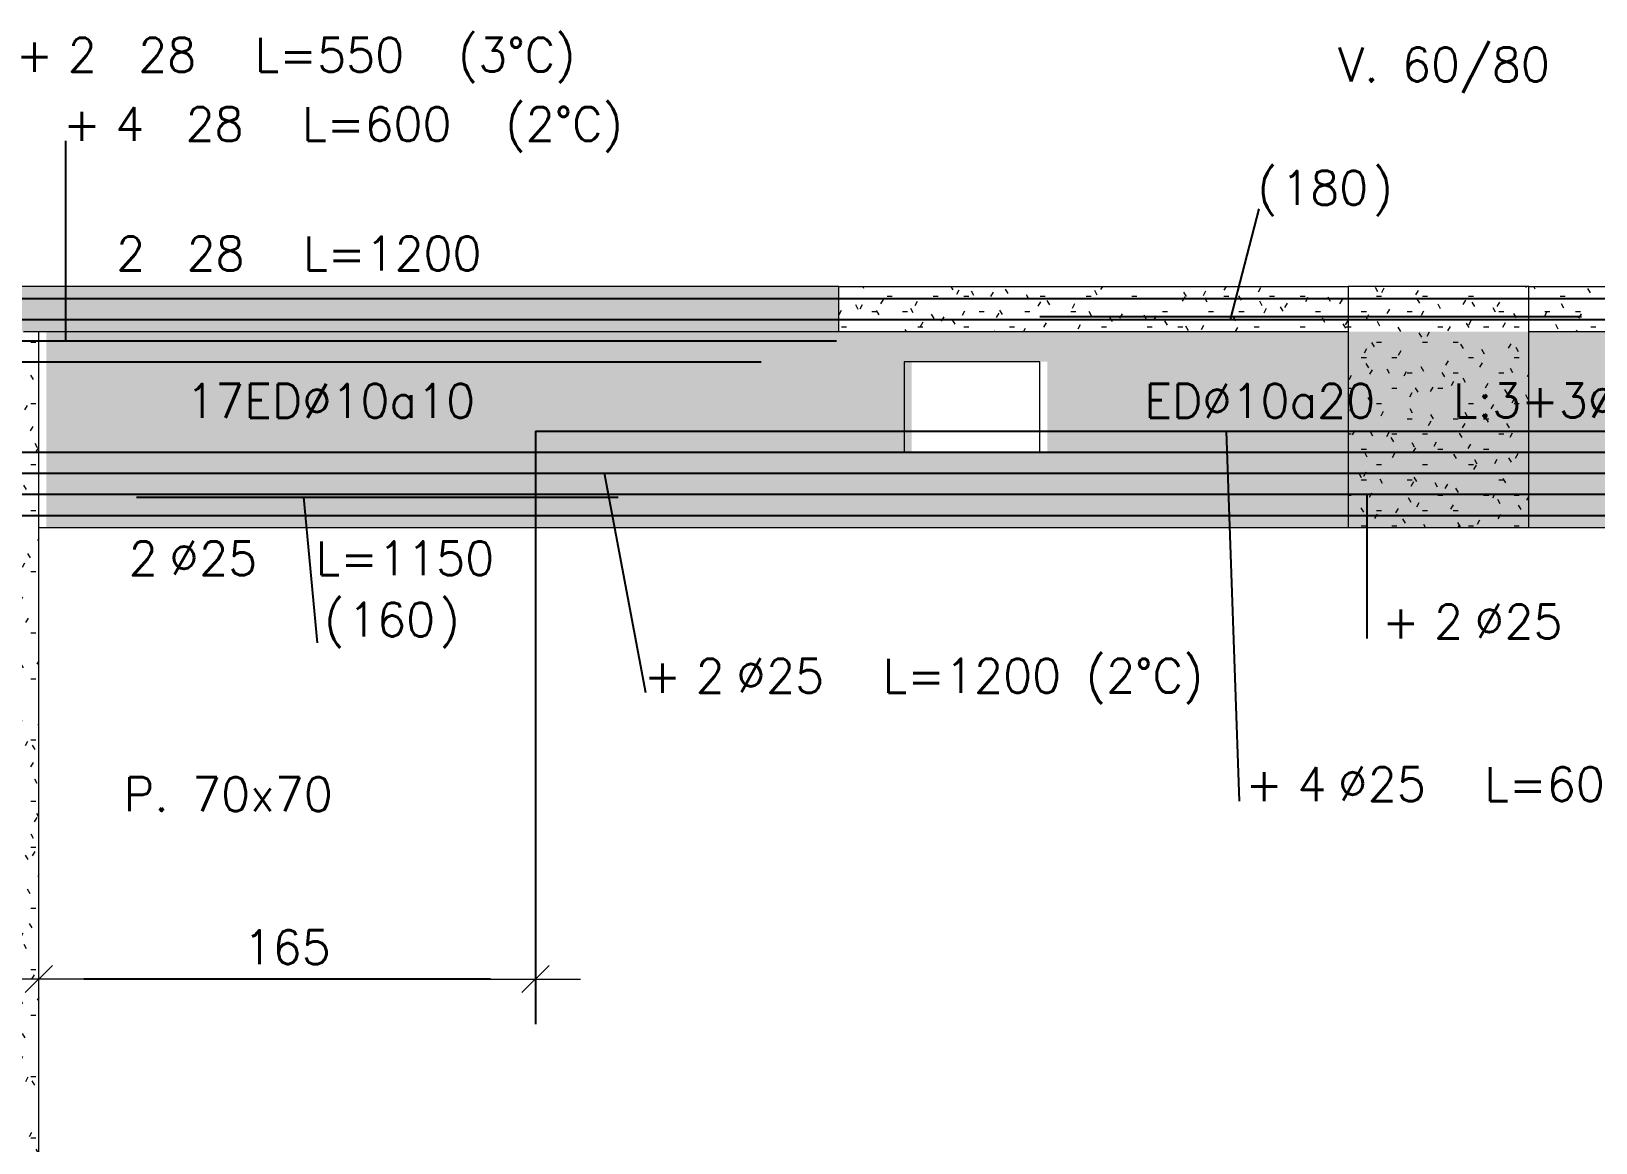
# Model space of a CAD drawing. Extents: x -3544 to 11711, y -11366 to 8565.
# Drawn here: x 2419 to 2939, y 3136 to 3505 of the extents above; entities that cross this region are included whole.
import ezdxf
from ezdxf.enums import TextEntityAlignment as Align

# ---------------------------------------------------------------- set-up
doc = ezdxf.new("R2010")
doc.units = 0
doc.header["$LTSCALE"] = 30
doc.header["$MEASUREMENT"] = 0
doc.linetypes.add('EJE2$0$RLE-PROYECCION', pattern=[0.71438, 0.47625, -0.23813])
doc.layers.get('0').update_dxf_attribs({"linetype": 'CONTINUOUS'})
doc.layers.add('EJE2$0$RLA-ACHURADO', color=30, linetype='EJE2$0$RLE-PROYECCION', lineweight=15, transparency=0.7)
for name, color, linetype, lineweight in [('EJE2$0$RLA-CONTORNO', 30, 'CONTINUOUS', 15), ('EJE2$0$RLA-COTAS', 7, 'CONTINUOUS', 9), ('EJE2$0$RLA-TEXTOS-1', 9, 'CONTINUOUS', 9)]:
    doc.layers.add(name, color=color, linetype=linetype, lineweight=lineweight)
doc.layers.add('EJE2$0$RLA-FE', color=7, linetype='CONTINUOUS')
doc.layers.add('EJE2$0$RLA-TEXTOS-FE', color=9, linetype='CONTINUOUS')
doc.styles.add('EJE2$0$RomanS', font='romans.shx', dxfattribs={"height": 11.25})
doc.dimstyles.new('EJE2$0$ING-50', dxfattribs={"dimscale": 50, "dimtxt": 0.27, "dimasz": 0.3, "dimexe": 0, "dimexo": 0, "dimgap": 0.1, "dimtad": 1, "dimdec": 1, "dimzin": 12, "dimdsep": 46, "dimtxsty": 'EJE2$0$RomanS', "dimblk": 'EJE2$0$TICK1', "dimblk1": 'EJE2$0$TICK1', "dimblk2": 'EJE2$0$TICK1', "dimcen": 0.09, "dimclrd": 2, "dimclre": 1, "dimclrt": 3, "dimadec": 0, "dimazin": 0, "dimtfac": 1, "dimtdec": 0, "dimtix": 1, "dimtmove": 2, "dimatfit": 3, "dimldrblk": 'EJE2$0$TICK1', "dimfxl": 0, "dimfxlon": 1, "dimtolj": 1, "dimtzin": 0, "dimarcsym": 0})
pattern_1 = [(0, (-1898.762, -1266.802), (20.32, 5.08), [1.676, -13.564, 1.676, -13.564, -81.28]), (0, (-1898.762, -1266.802), (20.32, 5.08), [-30.48, 1.676, -28.804, 1.676, -13.564, -35.56]), (0, (-1898.762, -1266.802), (20.32, 5.08), [-76.2, 1.676, -8.484, 1.676, -23.724]), (120, (-1891.142, -1264.262), (-14.559409, 15.057636), [1.676, -13.564, 1.676, -13.564, -81.28]), (120, (-1891.142, -1264.262), (-14.559409, 15.057636), [-30.48, 1.676, -28.804, 1.676, -13.564, -35.56]), (120, (-1891.142, -1264.262), (-14.559409, 15.057636), [-76.2, 1.676, -8.484, 1.676, -23.724]), (240, (-1888.602, -1254.102), (-5.760591, -20.137636), [1.676, -13.564, 1.676, -13.564, -81.28]), (240, (-1888.602, -1254.102), (-5.760591, -20.137636), [-30.48, 1.676, -28.804, 1.676, -13.564, -35.56]), (240, (-1888.602, -1254.102), (-5.760591, -20.137636), [-76.2, 1.676, -8.484, 1.676, -23.724])]

# ---------------------------------------------------------------- blocks, each defined once
blk = doc.blocks.new('*U38')
at = {"layer": 'EJE2$0$RLA-FE'}
blk.add_line((0, 0), (1118.21, 0), dxfattribs=at)
at = {"layer": 'EJE2$0$RLA-FE', "color": 3, "style": 'EJE2$0$RomanS', "flags": 8}
for tag, p in [('F=', (508.44, 9.32)), ('NUM', (522.85, 9.32))]:
    blk.add_attdef(tag, text='', height=11.25, dxfattribs=at).set_placement(p, align=Align.RIGHT)
at = {"layer": 'EJE2$0$RLA-FE', "color": 3, "style": 'EJE2$0$RomanS'}
for tag, p, flags in [('PHI', (526.74, 9.54), 14), ('DIAM', (536.6, 9.32), 12), ('MINUS', (558.62, 9.32), 13), ('MARK', (572.01, 9.32), 13), ('TEXTO_FE1', (575.31, 9.32), 8), ('TEXTO_FE2', (642.83, 9.34), 8), ('TIPO', (598.8, -75.78), 13), ('NVECES', (584.93, -94.72), 13), ('NUMFE', (588.86, -114.48), 13), ('CAPA', (597.06, -133.6), 13), ('DESPLAZA', (278.34, -151.59), 13), ('ESPACIO', (284.39, -169.95), 13), ('CANT', (298.23, -188.75), 13)]:
    blk.add_attdef(tag, p, '', height=11.25, dxfattribs=dict(at, flags=flags))
blk = doc.blocks.new('*U278')
at = {"layer": 'EJE2$0$RLA-FE'}
for p, q in [((0, 0), (1118.21, 0)), ((1118.21, 0), (1168.21, 0)), ((1168.21, 0), (1200, 0)), ((1200, 0), (1200, 0))]:
    blk.add_line(p, q, dxfattribs=at)
at = {"layer": 'EJE2$0$RLA-FE', "color": 3, "style": 'EJE2$0$RomanS', "flags": 8}
for tag, p in [('F=', (467.82, 36.32)), ('NUM', (482.23, 36.32))]:
    blk.add_attdef(tag, text='', height=11.25, dxfattribs=at).set_placement(p, align=Align.RIGHT)
at = {"layer": 'EJE2$0$RLA-FE', "color": 3, "style": 'EJE2$0$RomanS'}
for tag, p, flags in [('PHI', (486.12, 36.54), 14), ('DIAM', (495.98, 36.32), 12), ('MINUS', (518, 36.32), 13), ('MARK', (531.39, 36.32), 13), ('TEXTO_FE1', (534.69, 36.32), 8), ('TEXTO_FE2', (602.21, 36.34), 8), ('TIPO', (598.8, -75.78), 13), ('NVECES', (584.93, -94.72), 13), ('NUMFE', (588.86, -114.48), 13), ('CAPA', (597.06, -133.6), 13), ('DESPLAZA', (278.34, -151.59), 13), ('ESPACIO', (284.39, -169.95), 13), ('CANT', (298.23, -188.75), 13)]:
    blk.add_attdef(tag, p, '', height=11.25, dxfattribs=dict(at, flags=flags))
blk = doc.blocks.new('*U275')
at = {"layer": 'EJE2$0$RLA-FE'}
for q in [(0, 0), (1068.21, 0)]:
    blk.add_line((0, 0), q, dxfattribs=at)
at = {"layer": 'EJE2$0$RLA-FE', "color": 3, "style": 'EJE2$0$RomanS', "flags": 8}
for tag, p in [('F=', (443.79, 36.32)), ('NUM', (458.2, 36.32))]:
    blk.add_attdef(tag, text='', height=11.25, dxfattribs=at).set_placement(p, align=Align.RIGHT)
at = {"layer": 'EJE2$0$RLA-FE', "color": 3, "style": 'EJE2$0$RomanS'}
for tag, p, flags in [('PHI', (462.09, 36.54), 14), ('DIAM', (471.95, 36.32), 12), ('MINUS', (493.97, 36.32), 13), ('MARK', (507.36, 36.32), 13), ('TEXTO_FE1', (510.66, 36.32), 8), ('TEXTO_FE2', (578.18, 36.34), 8), ('TIPO', (573.8, -75.78), 13), ('NVECES', (559.93, -94.72), 13), ('NUMFE', (563.86, -114.48), 13), ('CAPA', (572.06, -133.6), 13), ('DESPLAZA', (278.34, -151.59), 13), ('ESPACIO', (284.39, -169.95), 13), ('CANT', (298.23, -188.75), 13)]:
    blk.add_attdef(tag, p, '', height=11.25, dxfattribs=dict(at, flags=flags))
blk = doc.blocks.new('*U42')
at = {"layer": 'EJE2$0$RLA-FE', "color": 6}
blk.add_line((0, 1), (180, 1), dxfattribs=at)
at = {"layer": 'EJE2$0$RLA-FE', "color": 3, "style": 'EJE2$0$RomanS', "flags": 8}
for tag, p in [('(', (75.66, 38.14)), ('EMP', (94.68, 38.14)), (')', (113.99, 38.14))]:
    blk.add_attdef(tag, text='', height=11.25, dxfattribs=at).set_placement(p, align=Align.CENTER)
blk = doc.blocks.new('*U279')
at = {"layer": 'EJE2$0$RLA-FE'}
for p, q in [((0, 0), (518.21, 0)), ((518.21, 0), (568.21, 0)), ((568.21, 0), (600, 0)), ((600, 0), (600, 0))]:
    blk.add_line(p, q, dxfattribs=at)
at = {"layer": 'EJE2$0$RLA-FE', "color": 3, "style": 'EJE2$0$RomanS', "flags": 8}
for tag, p in [('F=', (355.61, 66.32)), ('NUM', (370.02, 66.32))]:
    blk.add_attdef(tag, text='', height=11.25, dxfattribs=at).set_placement(p, align=Align.RIGHT)
at = {"layer": 'EJE2$0$RLA-FE', "color": 3, "style": 'EJE2$0$RomanS'}
for tag, p, flags in [('PHI', (373.91, 66.54), 14), ('DIAM', (383.77, 66.32), 12), ('MINUS', (405.79, 66.32), 13), ('MARK', (419.18, 66.32), 13), ('TEXTO_FE1', (422.48, 66.32), 8), ('TEXTO_FE2', (490, 66.34), 8), ('TIPO', (298.8, -75.78), 13), ('NVECES', (284.93, -94.72), 13), ('NUMFE', (288.86, -114.48), 13), ('CAPA', (297.06, -133.6), 13), ('DESPLAZA', (278.34, -151.59), 13), ('ESPACIO', (284.39, -169.95), 13), ('CANT', (298.23, -188.75), 13)]:
    blk.add_attdef(tag, p, '', height=11.25, dxfattribs=dict(at, flags=flags))
blk = doc.blocks.new('*U280')
at = {"layer": 'EJE2$0$RLA-FE'}
for p, q in [((0, 0), (468.21, 0)), ((468.21, 0), (518.21, 0)), ((518.21, 0), (550, 0)), ((550, 0), (550, 0))]:
    blk.add_line(p, q, dxfattribs=at)
at = {"layer": 'EJE2$0$RLA-FE', "color": 3, "style": 'EJE2$0$RomanS', "flags": 8}
for tag, p in [('F=', (314.85, 96.32)), ('NUM', (329.26, 96.32))]:
    blk.add_attdef(tag, text='', height=11.25, dxfattribs=at).set_placement(p, align=Align.RIGHT)
at = {"layer": 'EJE2$0$RLA-FE', "color": 3, "style": 'EJE2$0$RomanS'}
for tag, p, flags in [('PHI', (333.16, 96.54), 14), ('DIAM', (343.01, 96.32), 12), ('MINUS', (365.03, 96.32), 13), ('MARK', (378.43, 96.32), 13), ('TEXTO_FE1', (381.73, 96.32), 8), ('TEXTO_FE2', (449.25, 96.34), 8), ('TIPO', (273.8, -75.78), 13), ('NVECES', (259.93, -94.72), 13), ('NUMFE', (263.86, -114.48), 13), ('CAPA', (272.06, -133.6), 13), ('DESPLAZA', (278.34, -151.59), 13), ('ESPACIO', (284.39, -169.95), 13), ('CANT', (298.23, -188.75), 13)]:
    blk.add_attdef(tag, p, '', height=11.25, dxfattribs=dict(at, flags=flags))
blk = doc.blocks.new('*U272')
at = {"layer": 'EJE2$0$RLA-FE'}
blk.add_line((0, 0), (1068.21, 0), dxfattribs=at)
at = {"layer": 'EJE2$0$RLA-FE', "color": 3, "style": 'EJE2$0$RomanS', "flags": 8}
for tag, p in [('F=', (382.62, -19.89)), ('NUM', (397.03, -19.89))]:
    blk.add_attdef(tag, text='', height=11.25, dxfattribs=at).set_placement(p, align=Align.RIGHT)
at = {"layer": 'EJE2$0$RLA-FE', "color": 3, "style": 'EJE2$0$RomanS'}
for tag, p, flags in [('PHI', (400.93, -19.68), 12), ('DIAM', (410.78, -19.89), 12), ('MINUS', (432.8, -19.89), 13), ('MARK', (446.19, -19.89), 13), ('TEXTO_FE1', (449.49, -19.89), 8), ('TEXTO_FE2', (517.02, -19.88), 8), ('TIPO', (573.8, -57.92), 13), ('NVECES', (559.93, -76.86), 13), ('NUMFE', (563.86, -96.62), 13), ('CAPA', (572.06, -115.74), 13), ('DESPLAZA', (277.18, -134.17), 13), ('ESPACIO', (283.22, -152.53), 13), ('CANT', (297.06, -171.33), 13)]:
    blk.add_attdef(tag, p, '', height=11.25, dxfattribs=dict(at, flags=flags))
blk = doc.blocks.new('*U60')
at = {"layer": 'EJE2$0$RLA-FE'}
for p, q in [((0, 0), (1068.21, 0)), ((1068.21, 0), (1118.21, 0)), ((1118.21, 0), (1150, 0)), ((1150, 0), (1150, 0))]:
    blk.add_line(p, q, dxfattribs=at)
at = {"layer": 'EJE2$0$RLA-FE', "color": 3, "style": 'EJE2$0$RomanS', "flags": 8}
for tag, p in [('F=', (483.44, -47.89)), ('NUM', (497.85, -47.89))]:
    blk.add_attdef(tag, text='', height=11.25, dxfattribs=at).set_placement(p, align=Align.RIGHT)
at = {"layer": 'EJE2$0$RLA-FE', "color": 3, "style": 'EJE2$0$RomanS'}
for tag, p, flags in [('PHI', (501.74, -47.68), 12), ('DIAM', (511.6, -47.89), 12), ('MINUS', (533.62, -47.89), 13), ('MARK', (547.01, -47.89), 13), ('TEXTO_FE1', (550.31, -47.89), 8), ('TEXTO_FE2', (617.83, -47.88), 8), ('TIPO', (573.8, -57.92), 13), ('NVECES', (559.93, -76.86), 13), ('NUMFE', (563.86, -96.62), 13), ('CAPA', (572.06, -115.74), 13), ('DESPLAZA', (277.18, -134.17), 13), ('ESPACIO', (283.22, -152.53), 13), ('CANT', (297.06, -171.33), 13)]:
    blk.add_attdef(tag, p, '', height=11.25, dxfattribs=dict(at, flags=flags))
blk = doc.blocks.new('*U274')
at = {"layer": 'EJE2$0$RLA-FE'}
for q in [(0, 0), (1068.21, 0)]:
    blk.add_line((0, 0), q, dxfattribs=at)
at = {"layer": 'EJE2$0$RLA-FE', "color": 3, "style": 'EJE2$0$RomanS', "flags": 8}
for tag, p in [('F=', (426.24, -47.89)), ('NUM', (440.65, -47.89))]:
    blk.add_attdef(tag, text='', height=11.25, dxfattribs=at).set_placement(p, align=Align.RIGHT)
at = {"layer": 'EJE2$0$RLA-FE', "color": 3, "style": 'EJE2$0$RomanS'}
for tag, p, flags in [('PHI', (444.55, -47.68), 12), ('DIAM', (454.4, -47.89), 12), ('MINUS', (476.42, -47.89), 13), ('MARK', (489.81, -47.89), 13), ('TEXTO_FE1', (493.11, -47.89), 8), ('TEXTO_FE2', (560.64, -47.88), 8), ('TIPO', (573.8, -57.92), 13), ('NVECES', (559.93, -76.86), 13), ('NUMFE', (563.86, -96.62), 13), ('CAPA', (572.06, -115.74), 13), ('DESPLAZA', (277.18, -134.17), 13), ('ESPACIO', (283.22, -152.53), 13), ('CANT', (297.06, -171.33), 13)]:
    blk.add_attdef(tag, p, '', height=11.25, dxfattribs=dict(at, flags=flags))
blk = doc.blocks.new('*U62')
at = {"layer": 'EJE2$0$RLA-FE', "color": 6}
blk.add_line((0, -1), (160, -1), dxfattribs=at)
at = {"layer": 'EJE2$0$RLA-FE', "color": 3, "style": 'EJE2$0$RomanS', "flags": 8}
for tag, p in [('(', (65.66, -47.26)), ('EMP', (84.68, -47.26)), (')', (103.99, -47.26))]:
    blk.add_attdef(tag, text='', height=11.25, dxfattribs=at).set_placement(p, align=Align.CENTER)
blk = doc.blocks.new('*U70')
at = {"layer": 'EJE2$0$RLA-FE'}
blk.add_line((0, 0), (1118.21, 0), dxfattribs=at)
at = {"layer": 'EJE2$0$RLA-FE', "color": 3, "style": 'EJE2$0$RomanS'}
for tag, p, flags in [('TIPO', (598.8, -57.92), 13), ('PHI', (526.74, -72.68), 12), ('DIAM', (536.6, -72.89), 12), ('MINUS', (558.62, -72.89), 13), ('MARK', (572.01, -72.89), 13), ('TEXTO_FE1', (575.31, -72.89), 8), ('TEXTO_FE2', (642.83, -72.88), 8), ('NVECES', (584.93, -76.86), 13), ('NUMFE', (588.86, -96.62), 13), ('CAPA', (597.06, -115.74), 13), ('DESPLAZA', (277.18, -134.17), 13), ('ESPACIO', (283.22, -152.53), 13), ('CANT', (297.06, -171.33), 13)]:
    blk.add_attdef(tag, p, '', height=11.25, dxfattribs=dict(at, flags=flags))
at = {"layer": 'EJE2$0$RLA-FE', "color": 3, "style": 'EJE2$0$RomanS', "flags": 8}
for tag, p in [('F=', (508.44, -72.89)), ('NUM', (522.85, -72.89))]:
    blk.add_attdef(tag, text='', height=11.25, dxfattribs=at).set_placement(p, align=Align.RIGHT)
blk = doc.blocks.new('*U271')
at = {"layer": 'EJE2$0$RLA-FE'}
for p, q in [((0, 0), (1118.21, 0)), ((1118.21, 0), (1168.21, 0)), ((1168.21, 0), (1200, 0)), ((1200, 0), (1200, 0))]:
    blk.add_line(p, q, dxfattribs=at)
at = {"layer": 'EJE2$0$RLA-FE', "color": 3, "style": 'EJE2$0$RomanS'}
for tag, p, flags in [('TIPO', (598.8, -57.92), 13), ('NVECES', (584.93, -76.86), 13), ('PHI', (492.18, -97.68), 12), ('DIAM', (502.04, -97.89), 12), ('MINUS', (524.05, -97.89), 13), ('MARK', (537.45, -97.89), 13), ('TEXTO_FE1', (540.75, -97.89), 8), ('NUMFE', (588.86, -96.62), 13), ('TEXTO_FE2', (608.27, -97.88), 8), ('CAPA', (597.06, -115.74), 13), ('DESPLAZA', (277.18, -134.17), 13), ('ESPACIO', (283.22, -152.53), 13), ('CANT', (297.06, -171.33), 13)]:
    blk.add_attdef(tag, p, '', height=11.25, dxfattribs=dict(at, flags=flags))
at = {"layer": 'EJE2$0$RLA-FE', "color": 3, "style": 'EJE2$0$RomanS', "flags": 8}
for tag, p in [('F=', (473.88, -97.89)), ('NUM', (488.28, -97.89))]:
    blk.add_attdef(tag, text='', height=11.25, dxfattribs=at).set_placement(p, align=Align.RIGHT)
blk = doc.blocks.new('*U76')
at = {"layer": 'EJE2$0$RLA-FE'}
for q in [(0, 0), (1068.21, 0)]:
    blk.add_line((0, 0), q, dxfattribs=at)
at = {"layer": 'EJE2$0$RLA-FE', "color": 3, "style": 'EJE2$0$RomanS'}
for tag, p, flags in [('TIPO', (573.8, -57.92), 13), ('NVECES', (559.93, -76.86), 13), ('PHI', (501.74, -97.68), 12), ('DIAM', (511.6, -97.89), 12), ('MINUS', (533.62, -97.89), 13), ('MARK', (547.01, -97.89), 13), ('TEXTO_FE1', (550.31, -97.89), 8), ('NUMFE', (563.86, -96.62), 13), ('TEXTO_FE2', (617.83, -97.88), 8), ('CAPA', (572.06, -115.74), 13), ('DESPLAZA', (277.18, -134.17), 13), ('ESPACIO', (283.22, -152.53), 13), ('CANT', (297.06, -171.33), 13)]:
    blk.add_attdef(tag, p, '', height=11.25, dxfattribs=dict(at, flags=flags))
at = {"layer": 'EJE2$0$RLA-FE', "color": 3, "style": 'EJE2$0$RomanS', "flags": 8}
for tag, p in [('F=', (483.44, -97.89)), ('NUM', (497.85, -97.89))]:
    blk.add_attdef(tag, text='', height=11.25, dxfattribs=at).set_placement(p, align=Align.RIGHT)
blk = doc.blocks.new('*U273')
at = {"layer": 'EJE2$0$RLA-FE'}
for q in [(0, 0), (518.21, 0)]:
    blk.add_line((0, 0), q, dxfattribs=at)
at = {"layer": 'EJE2$0$RLA-FE', "color": 3, "style": 'EJE2$0$RomanS'}
for tag, p, flags in [('TIPO', (298.8, -57.92), 13), ('NVECES', (284.93, -76.86), 13), ('NUMFE', (288.86, -96.62), 13), ('CAPA', (297.06, -115.74), 13), ('PHI', (266.62, -122.68), 12), ('DIAM', (276.48, -122.89), 12), ('MINUS', (298.5, -122.89), 13), ('MARK', (311.89, -122.89), 13), ('TEXTO_FE1', (315.19, -122.89), 8), ('TEXTO_FE2', (382.71, -122.88), 8), ('DESPLAZA', (277.18, -134.17), 13), ('ESPACIO', (283.22, -152.53), 13), ('CANT', (297.06, -171.33), 13)]:
    blk.add_attdef(tag, p, '', height=11.25, dxfattribs=dict(at, flags=flags))
at = {"layer": 'EJE2$0$RLA-FE', "color": 3, "style": 'EJE2$0$RomanS', "flags": 8}
for tag, p in [('F=', (248.32, -122.89)), ('NUM', (262.73, -122.89))]:
    blk.add_attdef(tag, text='', height=11.25, dxfattribs=at).set_placement(p, align=Align.RIGHT)
blk = doc.blocks.new('EJE2$0$TICK1')
for points in [[(-1, 0), (1, 0)], [(-0.3, -0.3), (0.3, 0.3)]]:
    blk.add_lwpolyline(points)
blk = doc.blocks.new('*D144')
at = {"layer": 'EJE2$0$RLA-COTAS', "color": 2, "lineweight": -2, "transparency": 16777216}
blk.add_line((-209.52, 958), (-344.52, 958), dxfattribs=at)
at = {"layer": 'EJE2$0$RLA-COTAS', "color": 2, "lineweight": -2, "transparency": 16777216, "xscale": 15, "yscale": 15, "zscale": 15, "rotation": 180}
blk.add_blockref('EJE2$0$TICK1', (-359.52, 958), dxfattribs=at)
at = {"layer": 'EJE2$0$RLA-COTAS', "color": 2, "lineweight": -2, "transparency": 16777216, "xscale": 15, "yscale": 15, "zscale": 15}
blk.add_blockref('EJE2$0$TICK1', (-194.52, 958), dxfattribs=at)
at = {"layer": 'EJE2$0$RLA-COTAS', "color": 3, "transparency": 16777216, "insert": (-277.02, 968.62), "char_height": 11.25, "attachment_point": 5, "style": 'EJE2$0$RomanS'}
blk.add_mtext('\\A1;165', dxfattribs=at)
blk = doc.blocks.new('EJE2')
at = {"layer": 'EJE2$0$RLA-ACHURADO'}
h = blk.add_hatch(dxfattribs=at)
h.set_pattern_fill('FP_1', color=256, style=0, pattern_type=2)
h.set_pattern_definition(pattern_1)
h.paths.add_polyline_path([(1897.78, 1173), (1897.78, 1188), (1313.18, 1188), (1313.18, 1173), (1362.73, 1173)], flags=0)
h.paths.add_polyline_path([(-1423.06, 1173), (-1359.52, 1173), (-1359.52, 1188), (-2429.52, 1188), (-2429.52, 1173)], flags=0)
h.paths.add_polyline_path([(-995.32, 1173), (-93.72, 1173), (-93.72, 1188), (-995.32, 1188)], flags=0)
h.paths.add_polyline_path([(897.78, 1173), (897.78, 1188), (313.18, 1188), (313.18, 1173), (666.28, 1173)], flags=0)
h = blk.add_hatch(dxfattribs=at)
h.set_pattern_fill('FP_1', color=256, style=0, pattern_type=2)
h.set_pattern_definition(pattern_1)
h.paths.add_polyline_path([(-30.16, 1173), (75.48, 1173), (75.48, 1188), (-93.72, 1188), (-93.72, 1173)], flags=0)
h.paths.add_polyline_path([(313.18, 1173), (313.18, 1188), (135.48, 1188), (135.48, 1173)], flags=0)
h = blk.add_hatch(dxfattribs=at)
h.set_pattern_fill('FP_1', color=256, style=0, pattern_type=2)
h.set_pattern_definition(pattern_1)
h.paths.add_polyline_path([(135.48, 1108), (135.48, 1188), (75.48, 1188), (75.48, 1108)], flags=0)
h = blk.add_hatch(dxfattribs=at)
h.set_pattern_fill('FP_1', color=256, style=0, pattern_type=2)
h.set_pattern_definition(pattern_1)
h.paths.add_polyline_path([(-364.52, 787), (-359.52, 787), (-359.52, 1173), (-364.52, 1173), (-364.52, 1108), (-424.52, 1108), (-424.52, 1173), (-429.52, 1173), (-429.52, 787), (-424.52, 787)], flags=0)
h = blk.add_hatch(dxfattribs=at)
h.set_pattern_fill('FP_1', color=256, style=0, pattern_type=2)
h.set_pattern_definition([(0, (103.733, -1274.1674), (20.32, 5.08), [1.676, -13.564, 1.676, -13.564, -81.28]), (0, (103.733, -1274.1674), (20.32, 5.08), [-30.48, 1.676, -28.804, 1.676, -13.564, -35.56]), (0, (103.733, -1274.1674), (20.32, 5.08), [-76.2, 1.676, -8.484, 1.676, -23.724]), (120, (111.353, -1271.6274), (-14.559409, 15.057636), [1.676, -13.564, 1.676, -13.564, -81.28]), (120, (111.353, -1271.6274), (-14.559409, 15.057636), [-30.48, 1.676, -28.804, 1.676, -13.564, -35.56]), (120, (111.353, -1271.6274), (-14.559409, 15.057636), [-76.2, 1.676, -8.484, 1.676, -23.724]), (240, (113.893, -1261.4674), (-5.760591, -20.137636), [1.676, -13.564, 1.676, -13.564, -81.28]), (240, (113.893, -1261.4674), (-5.760591, -20.137636), [-30.48, 1.676, -28.804, 1.676, -13.564, -35.56]), (240, (113.893, -1261.4674), (-5.760591, -20.137636), [-76.2, 1.676, -8.484, 1.676, -23.724])])
h.paths.add_polyline_path([(240.48, 1163), (285.48, 1163), (285.48, 1133), (240.48, 1133)])
h.paths.add_polyline_path([(572.98, 1108), (572.98, 1173), (-357.02, 1173), (-357.02, 1108)])
h.paths.add_polyline_path([(-24.52, 1163), (-24.52, 1133), (-69.52, 1133), (-69.52, 1163)])
at = {"layer": 'EJE2$0$RLA-CONTORNO'}
for p, q in [((-93.72, 1188), (-995.32, 1188)), ((-93.72, 1173), (-93.72, 1188)), ((-93.72, 1188), (75.48, 1188)), ((135.48, 1188), (75.48, 1188)), ((75.48, 1188), (75.48, 1108)), ((135.48, 1188), (313.18, 1188)), ((135.48, 1108), (135.48, 1188)), ((-364.52, 1173), (-93.72, 1173)), ((-359.52, 787), (-359.52, 1173)), ((-93.71, 1173), (75.48, 1173)), ((135.48, 1173), (313.18, 1173)), ((-359.52, 1108), (75.48, 1108)), ((75.48, 1108), (135.48, 1108)), ((135.48, 1108), (570.48, 1108))]:
    blk.add_line(p, q, dxfattribs=at)
blk.add_lwpolyline([(-72.02, 1133), (-27.02, 1133), (-27.02, 1163), (-72.02, 1163)], close=True, dxfattribs=at)
at = {"layer": 'EJE2$0$RLA-FE', "color": 2}
for p, q in [((-350.7, 1236.32), (-350.7, 1170)), ((45.8, 1213.78), (36.29, 1177)), ((39.33, 1017.11), (35.03, 1140)), ((-157.86, 1053.11), (-171.59, 1126)), ((-266.93, 1069.71), (-271.52, 1118)), ((81.8, 1071.11), (81.8, 1119))]:
    blk.add_line(p, q, dxfattribs=at)
at = {"layer": 'EJE2$0$RLA-FE', "color": 1}
blk.add_line((-194.52, 1140), (-194.52, 943), dxfattribs=at)
at = {"layer": 'EJE2$0$RLA-FE'}
ref = blk.add_blockref('*U280', (-669.52, 1163), dxfattribs=at)
ref.add_attrib('DIAM', '28', (-326.5, 1259.32), dxfattribs={"color": 3, "height": 11.25, "style": 'EJE2$0$RomanS'})
ref.add_attrib('NUM', '2', dxfattribs={"color": 3, "height": 11.25, "style": 'EJE2$0$RomanS'}).set_placement((-340.26, 1259.32), align=Align.RIGHT)
ref.add_attrib('TEXTO_FE1', 'L=550', (-287.79, 1259.32), dxfattribs={"color": 3, "height": 11.25, "style": 'EJE2$0$RomanS'})
ref.add_attrib('TEXTO_FE2', '(3°C)', (-220.27, 1259.34), dxfattribs={"color": 3, "height": 11.25, "style": 'EJE2$0$RomanS'})
ref.add_attrib('F=', '+', dxfattribs={"color": 3, "height": 11.25, "style": 'EJE2$0$RomanS'}).set_placement((-354.66, 1259.32), align=Align.RIGHT)
ref = blk.add_blockref('*U279', (-694.52, 1170), dxfattribs=at)
ref.add_attrib('DIAM', '28', (-310.75, 1236.32), dxfattribs={"color": 3, "height": 11.25, "style": 'EJE2$0$RomanS'})
ref.add_attrib('NUM', '4', dxfattribs={"color": 3, "height": 11.25, "style": 'EJE2$0$RomanS'}).set_placement((-324.5, 1236.32), align=Align.RIGHT)
ref.add_attrib('TEXTO_FE1', 'L=600', (-272.04, 1236.32), dxfattribs={"color": 3, "height": 11.25, "style": 'EJE2$0$RomanS'})
ref.add_attrib('TEXTO_FE2', '(2°C)', (-204.52, 1236.34), dxfattribs={"color": 3, "height": 11.25, "style": 'EJE2$0$RomanS'})
ref.add_attrib('F=', '+', dxfattribs={"color": 3, "height": 11.25, "style": 'EJE2$0$RomanS'}).set_placement((-338.91, 1236.32), align=Align.RIGHT)
for name, p in [('*U278', (-1047.02, 1177)), ('*U275', (-27.02, 1177)), ('*U271', (-1204.52, 1133)), ('*U76', (-164.52, 1133)), ('*U60', (-1317.02, 1119))]:
    blk.add_blockref(name, p, dxfattribs=at)
ref = blk.add_blockref('*U42', (-27.02, 1177), dxfattribs=at)
ref.add_attrib('EMP', '180', dxfattribs={"color": 3, "height": 11.25, "style": 'EJE2$0$RomanS'}).set_placement((67.66, 1215.14), align=Align.CENTER)
ref.add_attrib('(', '(', dxfattribs={"color": 3, "height": 11.25, "style": 'EJE2$0$RomanS'}).set_placement((48.64, 1215.14), align=Align.CENTER)
ref.add_attrib(')', ')', dxfattribs={"color": 3, "height": 11.25, "style": 'EJE2$0$RomanS'}).set_placement((86.98, 1215.14), align=Align.CENTER)
ref = blk.add_blockref('*U38', (-847.02, 1184), dxfattribs=at)
ref.add_attrib('DIAM', '28', (-310.42, 1193.32), dxfattribs={"color": 3, "height": 11.25, "style": 'EJE2$0$RomanS'})
ref.add_attrib('NUM', '2', dxfattribs={"color": 3, "height": 11.25, "style": 'EJE2$0$RomanS'}).set_placement((-324.17, 1193.32), align=Align.RIGHT)
ref.add_attrib('TEXTO_FE1', 'L=1200', (-271.71, 1193.32), dxfattribs={"color": 3, "height": 11.25, "style": 'EJE2$0$RomanS'})
ref = blk.add_blockref('*U273', (-194.52, 1140), dxfattribs=at)
ref.add_attrib('DIAM', '25', (81.96, 1017.11), dxfattribs={"color": 3, "height": 11.25, "style": 'EJE2$0$RomanS'})
ref.add_attrib('NUM', '4', dxfattribs={"color": 3, "height": 11.25, "style": 'EJE2$0$RomanS'}).set_placement((68.21, 1017.11), align=Align.RIGHT)
ref.add_attrib('TEXTO_FE1', 'L=600', (120.67, 1017.11), dxfattribs={"color": 3, "height": 11.25, "style": 'EJE2$0$RomanS'})
ref.add_attrib('PHI', '%%C', (72.11, 1017.32), dxfattribs={"color": 3, "height": 11.25, "style": 'EJE2$0$RomanS'})
ref.add_attrib('F=', '+', dxfattribs={"color": 3, "height": 11.25, "style": 'EJE2$0$RomanS'}).set_placement((53.8, 1017.11), align=Align.RIGHT)
ref = blk.add_blockref('*U70', (-654.52, 1126), dxfattribs=at)
ref.add_attrib('DIAM', '25', (-117.92, 1053.11), dxfattribs={"color": 3, "height": 11.25, "style": 'EJE2$0$RomanS'})
ref.add_attrib('NUM', '2', dxfattribs={"color": 3, "height": 11.25, "style": 'EJE2$0$RomanS'}).set_placement((-131.67, 1053.11), align=Align.RIGHT)
ref.add_attrib('TEXTO_FE1', 'L=1200', (-79.21, 1053.11), dxfattribs={"color": 3, "height": 11.25, "style": 'EJE2$0$RomanS'})
ref.add_attrib('TEXTO_FE2', '(2°C)', (-11.69, 1053.12), dxfattribs={"color": 3, "height": 11.25, "style": 'EJE2$0$RomanS'})
ref.add_attrib('PHI', '%%C', (-127.77, 1053.32), dxfattribs={"color": 3, "height": 11.25, "style": 'EJE2$0$RomanS'})
ref.add_attrib('F=', '+', dxfattribs={"color": 3, "height": 11.25, "style": 'EJE2$0$RomanS'}).set_placement((-146.08, 1053.11), align=Align.RIGHT)
ref = blk.add_blockref('*U274', (-327.02, 1119), dxfattribs=at)
ref.add_attrib('DIAM', '25', (127.38, 1071.11), dxfattribs={"color": 3, "height": 11.25, "style": 'EJE2$0$RomanS'})
ref.add_attrib('NUM', '2', dxfattribs={"color": 3, "height": 11.25, "style": 'EJE2$0$RomanS'}).set_placement((113.63, 1071.11), align=Align.RIGHT)
ref.add_attrib('PHI', '%%C', (117.53, 1071.32), dxfattribs={"color": 3, "height": 11.25, "style": 'EJE2$0$RomanS'})
ref.add_attrib('F=', '+', dxfattribs={"color": 3, "height": 11.25, "style": 'EJE2$0$RomanS'}).set_placement((99.22, 1071.11), align=Align.RIGHT)
ref = blk.add_blockref('*U62', (-327.02, 1119), dxfattribs=at)
ref.add_attrib('EMP', '160', dxfattribs={"color": 3, "height": 11.25, "style": 'EJE2$0$RomanS'}).set_placement((-242.34, 1071.74), align=Align.CENTER)
ref.add_attrib('(', '(', dxfattribs={"color": 3, "height": 11.25, "style": 'EJE2$0$RomanS'}).set_placement((-261.36, 1071.74), align=Align.CENTER)
ref.add_attrib(')', ')', dxfattribs={"color": 3, "height": 11.25, "style": 'EJE2$0$RomanS'}).set_placement((-223.02, 1071.74), align=Align.CENTER)
ref = blk.add_blockref('*U272', (-717.02, 1112), dxfattribs=at)
ref.add_attrib('DIAM', '25', (-306.24, 1092.11), dxfattribs={"color": 3, "height": 11.25, "style": 'EJE2$0$RomanS'})
ref.add_attrib('NUM', '2', dxfattribs={"color": 3, "height": 11.25, "style": 'EJE2$0$RomanS'}).set_placement((-319.99, 1092.11), align=Align.RIGHT)
ref.add_attrib('TEXTO_FE1', 'L=1150', (-267.53, 1092.11), dxfattribs={"color": 3, "height": 11.25, "style": 'EJE2$0$RomanS'})
ref.add_attrib('PHI', '%%C', (-316.09, 1092.32), dxfattribs={"color": 3, "height": 11.25, "style": 'EJE2$0$RomanS'})
at = {"layer": 'EJE2$0$RLA-TEXTOS-1', "char_height": 11.25, "attachment_point": 5, "style": 'EJE2$0$RomanS'}
for s, insert, width, line_spacing_factor in [('V. 60/80', (107.3, 1259.81), 77.8962, 0.941778), ('P. 70x70', (-296.57, 1019.41), 129.8188, 0.983083)]:
    blk.add_mtext(s, dxfattribs=dict(at, insert=insert, width=width, line_spacing_factor=line_spacing_factor))
at = {"layer": 'EJE2$0$RLA-TEXTOS-FE', "color": 9, "style": 'EJE2$0$RomanS'}
for s, p in [('17ED%%C10a10', (-262.57, 1144.4)), ('ED%%C10a20', (46.1, 1144.4)), ('L:3+3%%C10', (147.15, 1144.54))]:
    blk.add_text(s, height=11.25, dxfattribs=at).set_placement(p, align=Align.CENTER)
at = {"layer": 'EJE2$0$RLA-COTAS'}
dim = blk.add_aligned_dim(p1=(-194.52, 1140), p2=(-359.52, 1140), distance=182, dimstyle='EJE2$0$ING-50', dxfattribs=at)
dim.commit()
dim.dimension.update_dxf_attribs({"geometry": '*D144', "text_midpoint": (-277.02, 968.62)})

msp = doc.modelspace()

# ---------------------------------------------------------------- block references
msp.add_blockref('EJE2', (2781.39, 2232.23))

doc.saveas('drawing.dxf')
